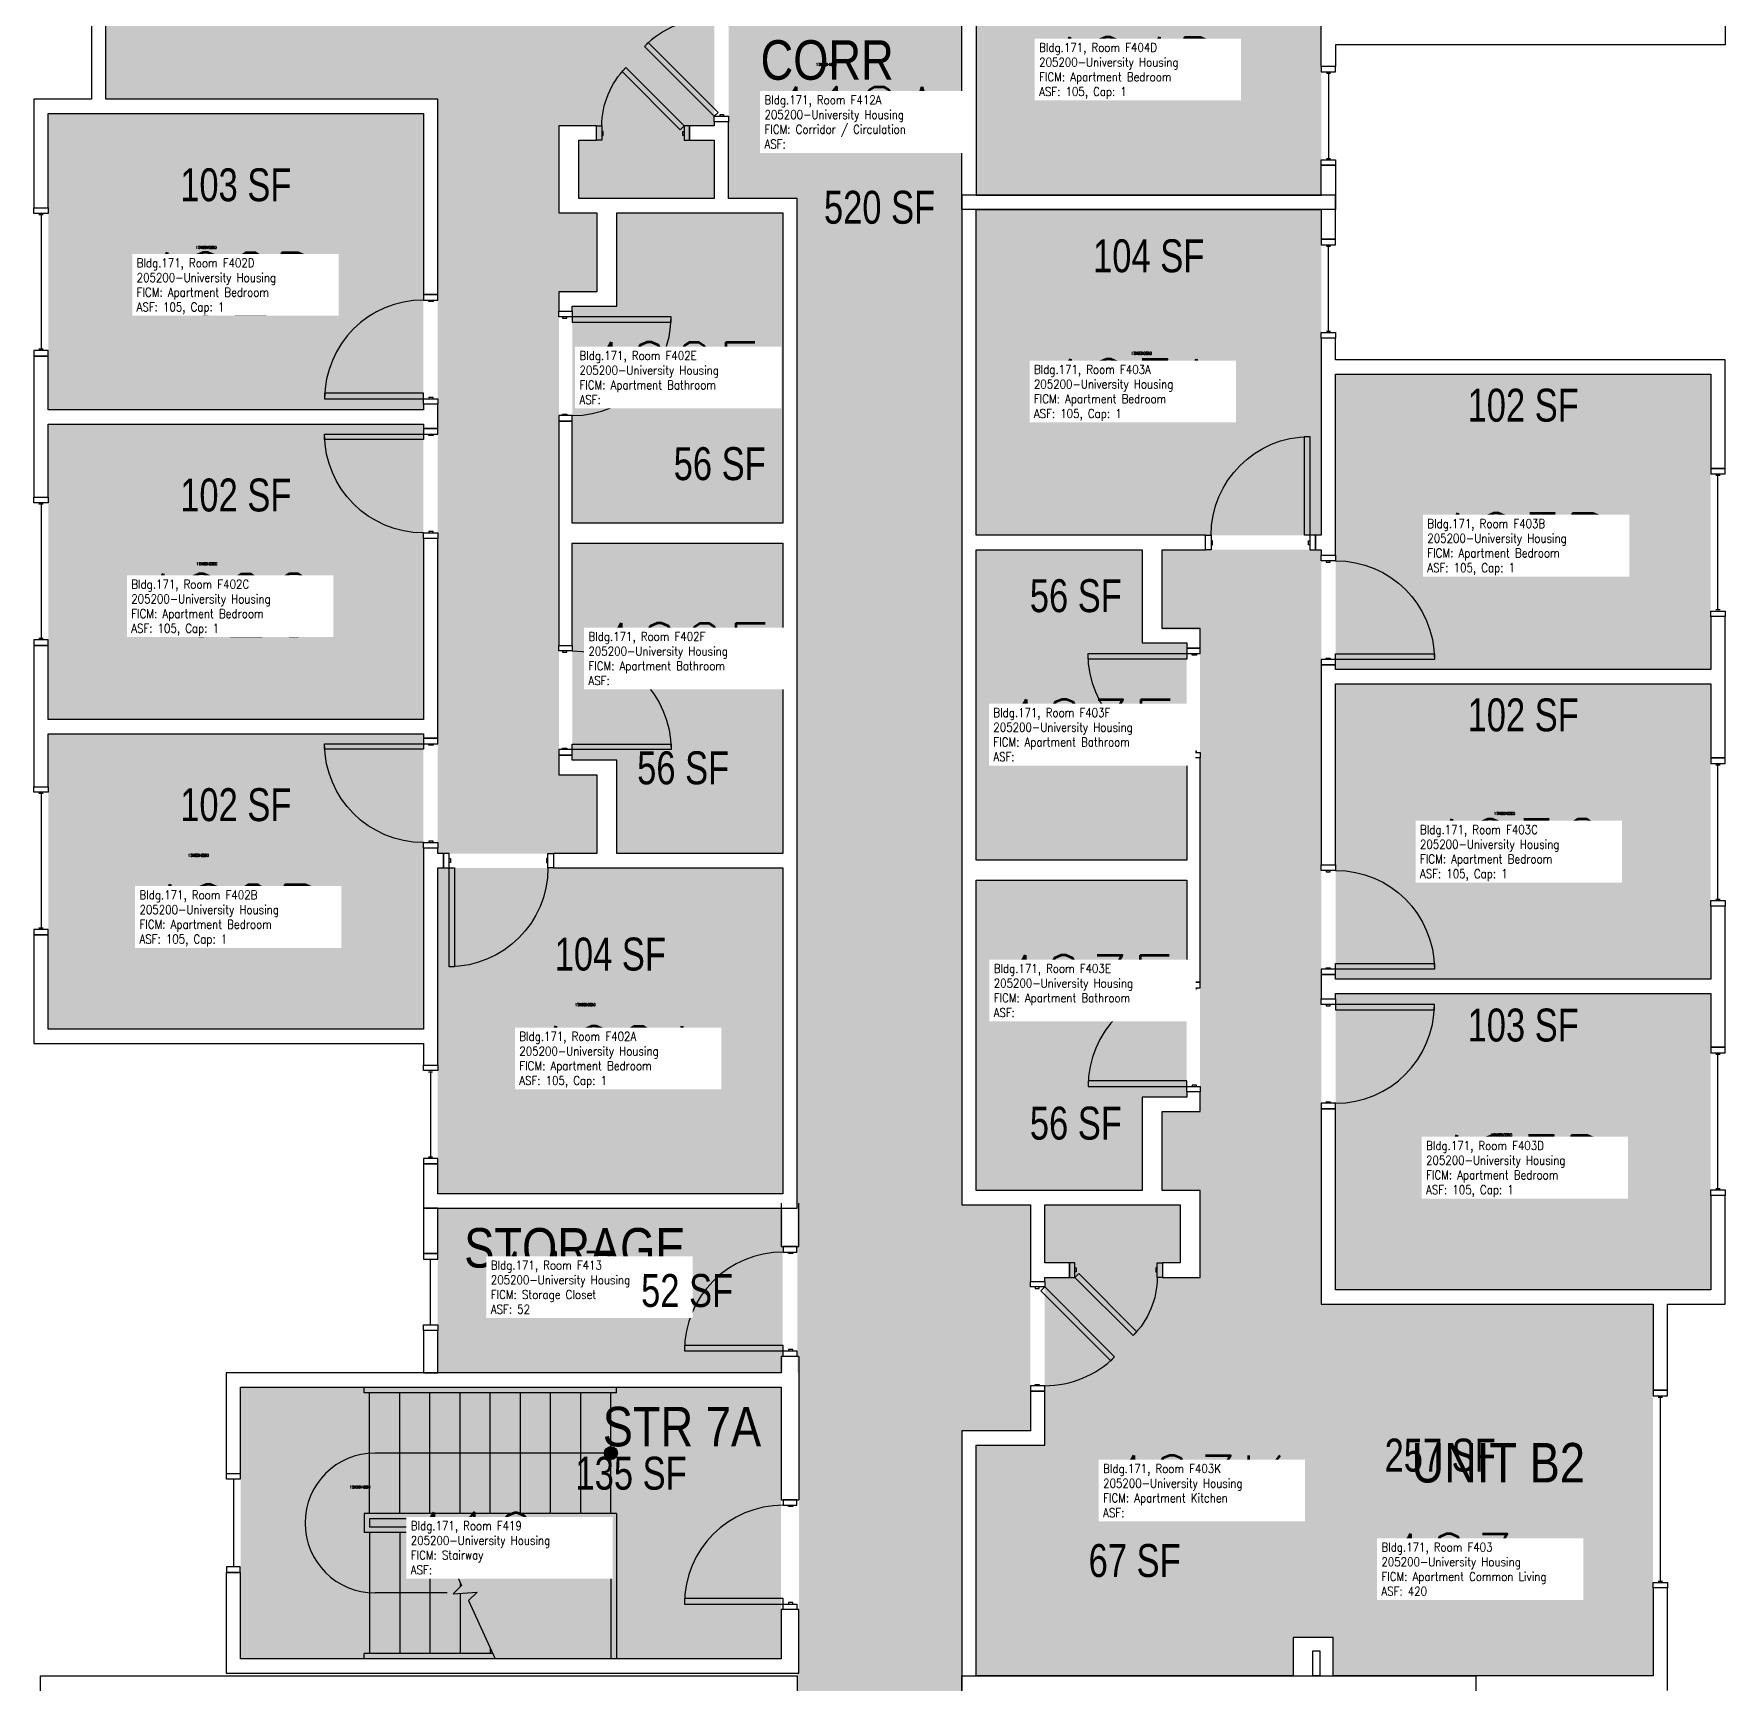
# Model space of a CAD drawing. Header units: inches. Extents: x -93 to 1643, y -75 to 1661.
# Drawn here: x -93 to 523, y 240 to 842 of the extents above; entities that cross this region are included whole.
import ezdxf
from ezdxf.enums import TextEntityAlignment as Align

# ---------------------------------------------------------------- set-up
doc = ezdxf.new("R2010")
doc.units = ezdxf.units.IN
doc.header["$LTSCALE"] = 96
doc.header["$MEASUREMENT"] = 0
for name, color, linetype in [('A-AREA-IDEN', 1, 'Continuous'), ('A-DOOR', 2, 'Continuous'), ('A-FLOR', 3, 'Continuous'), ('A-GLAZ', 1, 'Continuous'), ('A-IDEN-RNUM', 7, 'Continuous'), ('A-IDEN-SNUM', 4, 'Continuous'), ('A-IDEN-VNUM', 4, 'Continuous'), ('A-WALL', 5, 'Continuous'), ('AREA-TEXT', 3, 'Continuous'), ('Rooms-Category-Color', 7, 'Continuous'), ('Rooms-College-Color', 7, 'Continuous'), ('Rooms-Department-Color', 7, 'Continuous'), ('Rooms-Division-Color', 7, 'Continuous'), ('Rooms-Information', 7, 'Continuous')]:
    doc.layers.add(name, color=color, linetype=linetype)
doc.styles.add('AREA', font='arial.ttf', dxfattribs={"width": 0.75, "height": 12})
doc.styles.add('DIMS', font='ARIALN.TTF')
doc.styles.add('ROOMSNUMBER', font='txt.shx', dxfattribs={"height": 0.03})
doc.styles.add('ROOMVNUMBER', font='simplex.shx', dxfattribs={"width": 0.85})
doc.styles.get("Standard").update_dxf_attribs({"font": 'ARIALN.TTF'})
doc.dimstyles.new('NBA 2004', dxfattribs={"dimscale": 128, "dimtxt": 0.125, "dimasz": 0.09375, "dimexe": 0.125, "dimexo": 0.125, "dimgap": 0.0625, "dimtad": 1, "dimdec": 3, "dimzin": 3, "dimdsep": 46, "dimlunit": 4, "dimtxsty": 'DIMS', "dimblk": 'ARCHTICK', "dimcen": 0.09375, "dimdle": 0.125, "dimclrd": 256, "dimclre": 256, "dimclrt": 2, "dimadec": 0, "dimazin": 0, "dimtfac": 0.75, "dimtdec": 3, "dimtmove": 2, "dimatfit": 2, "dimfxl": 0.125, "dimfrac": 2, "dimtolj": 1, "dimtzin": 0, "dimlwd": -1, "dimlwe": -1, "dimarcsym": 0})

# ---------------------------------------------------------------- blocks, each defined once
blk = doc.blocks.new('_ArchTick')
at = {"color": 0, "linetype": 'ByBlock', "const_width": 0.15}
blk.add_lwpolyline([(-0.5, -0.5), (0.5, 0.5)], dxfattribs=at)

msp = doc.modelspace()

# ---------------------------------------------------------------- hatches: boundary and pattern name
h = msp.add_hatch()
h.set_pattern_fill('ANSI31', color=256, angle=90, style=0)
h.set_pattern_definition([(135, (-465.96835, 354.26704), (-0.088388348, -0.088388348), [])])
h.paths.add_polyline_path([(117.98, 685.74), (117.98, 744.47), (127.19, 744.47), (127.19, 685.74)], flags=9)
h = msp.add_hatch()
h.set_pattern_fill('ANSI31', color=256, angle=-90, style=0)
h.set_pattern_definition([(315, (896.21835, 841.98048), (0.088388348, 0.088388348), [])])
h.paths.add_polyline_path([(312.27, 510.51), (312.27, 451.78), (303.06, 451.78), (303.06, 510.51)], flags=9)
at = {"layer": 'A-FLOR'}
h = msp.add_hatch(color=256, dxfattribs=at)
h.paths.add_polyline_path([(119.25, 322.96), (119.25, 325.54, 0.25479), (117.25, 326.63), (117.25, 321.87, 0.25479)])
h.paths.add_polyline_path([(119.25, 325.54), (119.25, 322.96, 0.294533)])
h.paths.add_polyline_path([(117.25, 324.25), (117.25, 326.63, 0.414214), (114.87, 324.25)])
h.paths.add_polyline_path([(117.25, 321.87), (117.25, 324.25), (114.87, 324.25, 0.414214)])
at = {"layer": 'Rooms-Category-Color', "true_color": 0xadadad}
for points in [[(185.12, 211), (245.12, 211), (245.12, 332.39), (270.13, 332.39), (270.13, 414.72), (245.12, 414.72), (245.12, 1145.53), (270.13, 1145.53), (270.13, 1227.86), (245.12, 1227.86), (245.12, 1322.5), (185.12, 1322.5), (185.12, 1130.22), (160.13, 1130.22), (160.13, 1047.89), (185.12, 1047.89), (185.12, 863.86), (160.13, 863.86), (160.13, 781.53), (185.12, 781.53), (185.12, 353.5), (185.75, 353.5), (185.75, 244), (185.13, 244), (185.12, 243)], [(-17.75, 348.25), (179.25, 348.25), (179.25, 249.25), (-17.75, 249.25)]]:
    msp.add_hatch(color=253, dxfattribs=at).paths.add_polyline_path(points)
at = {"layer": 'Rooms-Category-Color', "true_color": 0x728ef3}
for points in [[(-66.87, 953.25), (-66.87, 817.75), (54.13, 817.75), (54.13, 542.75), (112.13, 542.75), (112.13, 571.5), (98.25, 571.5), (98.25, 747.16), (112.13, 747.16), (112.13, 776.28), (98.25, 776.28), (98.25, 807.98), (111.88, 807.98), (111.88, 802.73), (105.5, 802.73), (105.5, 781.53), (154.88, 781.53), (154.88, 802.73), (145.88, 802.73), (145.88, 807.98), (154.88, 807.98), (154.88, 869.11), (64.38, 869.11), (64.38, 939.25), (49.75, 939.25), (49.75, 953.25)], [(250.37, 782.76), (376.12, 782.75), (376.12, 901.5), (250.37, 901.5)], [(-87.87, 704.5), (-87.87, 812.5), (48.88, 812.5), (48.88, 704.5), (-87.43, 704.51)], [(250.37, 777.49), (376.12, 777.5), (376.12, 658.75), (250.37, 658.75)], [(179.88, 663.15), (179.88, 776.28), (119.38, 776.28), (119.38, 742.28), (103.13, 742.28), (103.13, 663.14)], [(518.13, 609.87), (518.13, 717.5), (381.38, 717.5), (381.39, 609.86), (517.68, 609.86)], [(-87.87, 591.62), (-87.87, 699.25), (48.86, 699.26), (48.88, 591.62), (-87.43, 591.64)], [(103.13, 576.76), (103.13, 655.89), (179.88, 655.89), (179.88, 542.76), (119.38, 542.75), (119.38, 576.75)], [(327.13, 619.49), (327.13, 540.36), (250.37, 540.36), (250.37, 653.49), (310.88, 653.5), (310.88, 619.5)], [(497.12, 243), (497.12, 378.5), (376.12, 378.5), (376.12, 653.5), (318.12, 653.5), (318.12, 624.37), (332, 624.37), (332, 448.72), (318.12, 448.72), (318.12, 419.97), (332, 419.97), (332, 388.27), (318.37, 388.27), (318.37, 393.52), (324.75, 393.52), (324.75, 414.72), (275.37, 414.72), (275.37, 393.52), (284.37, 393.52), (284.37, 388.27), (275.37, 388.27), (275.37, 327.14), (365.87, 327.14), (365.87, 257), (380.5, 257), (380.5, 243)], [(518.13, 604.62), (518.13, 497), (381.39, 496.99), (381.38, 604.62), (517.68, 604.61)], [(-87.87, 586.37), (-87.87, 478.75), (48.88, 478.75), (48.86, 586.39), (-87.43, 586.39)], [(179.88, 418.76), (54.13, 418.75), (54.13, 537.5), (179.88, 537.5)], [(250.37, 533.09), (250.37, 419.97), (310.88, 419.97), (310.88, 453.97), (327.13, 453.97), (327.13, 533.11)], [(518.13, 491.75), (518.13, 383.75), (381.38, 383.75), (381.38, 491.75), (517.68, 491.74)], [(54.13, 413.5), (179.88, 413.5), (179.88, 353.5), (54.13, 353.5)], [(365.87, 243), (250.37, 243), (250.37, 327.14), (365.87, 327.14)]]:
    msp.add_hatch(color=171, dxfattribs=at).paths.add_polyline_path(points)
at = {"layer": 'Rooms-College-Color', "true_color": 0xadadad}
for points in [[(185.12, 211), (245.12, 211), (245.12, 332.39), (270.13, 332.39), (270.13, 414.72), (245.12, 414.72), (245.12, 1145.53), (270.13, 1145.53), (270.13, 1227.86), (245.12, 1227.86), (245.12, 1322.5), (185.12, 1322.5), (185.12, 1130.22), (160.13, 1130.22), (160.13, 1047.89), (185.12, 1047.89), (185.12, 863.86), (160.13, 863.86), (160.13, 781.53), (185.12, 781.53), (185.12, 353.5), (185.75, 353.5), (185.75, 244), (185.13, 244), (185.12, 243)], [(-66.87, 953.25), (-66.87, 817.75), (54.13, 817.75), (54.13, 542.75), (112.13, 542.75), (112.13, 571.5), (98.25, 571.5), (98.25, 747.16), (112.13, 747.16), (112.13, 776.28), (98.25, 776.28), (98.25, 807.98), (111.88, 807.98), (111.88, 802.73), (105.5, 802.73), (105.5, 781.53), (154.88, 781.53), (154.88, 802.73), (145.88, 802.73), (145.88, 807.98), (154.88, 807.98), (154.88, 869.11), (64.38, 869.11), (64.38, 939.25), (49.75, 939.25), (49.75, 953.25)], [(250.37, 782.76), (376.12, 782.75), (376.12, 901.5), (250.37, 901.5)], [(-87.87, 704.5), (-87.87, 812.5), (48.88, 812.5), (48.88, 704.5), (-87.43, 704.51)], [(250.37, 777.49), (376.12, 777.5), (376.12, 658.75), (250.37, 658.75)], [(179.88, 663.15), (179.88, 776.28), (119.38, 776.28), (119.38, 742.28), (103.13, 742.28), (103.13, 663.14)], [(518.13, 609.87), (518.13, 717.5), (381.38, 717.5), (381.39, 609.86), (517.68, 609.86)], [(-87.87, 591.62), (-87.87, 699.25), (48.86, 699.26), (48.88, 591.62), (-87.43, 591.64)], [(103.13, 576.76), (103.13, 655.89), (179.88, 655.89), (179.88, 542.76), (119.38, 542.75), (119.38, 576.75)], [(327.13, 619.49), (327.13, 540.36), (250.37, 540.36), (250.37, 653.49), (310.88, 653.5), (310.88, 619.5)], [(497.12, 243), (497.12, 378.5), (376.12, 378.5), (376.12, 653.5), (318.12, 653.5), (318.12, 624.37), (332, 624.37), (332, 448.72), (318.12, 448.72), (318.12, 419.97), (332, 419.97), (332, 388.27), (318.37, 388.27), (318.37, 393.52), (324.75, 393.52), (324.75, 414.72), (275.37, 414.72), (275.37, 393.52), (284.37, 393.52), (284.37, 388.27), (275.37, 388.27), (275.37, 327.14), (365.87, 327.14), (365.87, 257), (380.5, 257), (380.5, 243)], [(518.13, 604.62), (518.13, 497), (381.39, 496.99), (381.38, 604.62), (517.68, 604.61)], [(-87.87, 586.37), (-87.87, 478.75), (48.88, 478.75), (48.86, 586.39), (-87.43, 586.39)], [(179.88, 418.76), (54.13, 418.75), (54.13, 537.5), (179.88, 537.5)], [(250.37, 533.09), (250.37, 419.97), (310.88, 419.97), (310.88, 453.97), (327.13, 453.97), (327.13, 533.11)], [(518.13, 491.75), (518.13, 383.75), (381.38, 383.75), (381.38, 491.75), (517.68, 491.74)], [(54.13, 413.5), (179.88, 413.5), (179.88, 353.5), (54.13, 353.5)], [(-17.75, 348.25), (179.25, 348.25), (179.25, 249.25), (-17.75, 249.25)], [(365.87, 243), (250.37, 243), (250.37, 327.14), (365.87, 327.14)]]:
    msp.add_hatch(color=253, dxfattribs=at).paths.add_polyline_path(points)
at = {"layer": 'Rooms-Department-Color', "true_color": 0xacacac}
for points in [[(185.12, 211), (245.12, 211), (245.12, 332.39), (270.13, 332.39), (270.13, 414.72), (245.12, 414.72), (245.12, 1145.53), (270.13, 1145.53), (270.13, 1227.86), (245.12, 1227.86), (245.12, 1322.5), (185.12, 1322.5), (185.12, 1130.22), (160.13, 1130.22), (160.13, 1047.89), (185.12, 1047.89), (185.12, 863.86), (160.13, 863.86), (160.13, 781.53), (185.12, 781.53), (185.12, 353.5), (185.75, 353.5), (185.75, 244), (185.13, 244), (185.12, 243)], [(-17.75, 348.25), (179.25, 348.25), (179.25, 249.25), (-17.75, 249.25)]]:
    msp.add_hatch(color=253, dxfattribs=at).paths.add_polyline_path(points)
at = {"layer": 'Rooms-Department-Color', "true_color": 0x604aed}
for points in [[(-66.87, 953.25), (-66.87, 817.75), (54.13, 817.75), (54.13, 542.75), (112.13, 542.75), (112.13, 571.5), (98.25, 571.5), (98.25, 747.16), (112.13, 747.16), (112.13, 776.28), (98.25, 776.28), (98.25, 807.98), (111.88, 807.98), (111.88, 802.73), (105.5, 802.73), (105.5, 781.53), (154.88, 781.53), (154.88, 802.73), (145.88, 802.73), (145.88, 807.98), (154.88, 807.98), (154.88, 869.11), (64.38, 869.11), (64.38, 939.25), (49.75, 939.25), (49.75, 953.25)], [(250.37, 782.76), (376.12, 782.75), (376.12, 901.5), (250.37, 901.5)], [(-87.87, 704.5), (-87.87, 812.5), (48.88, 812.5), (48.88, 704.5), (-87.43, 704.51)], [(250.37, 777.49), (376.12, 777.5), (376.12, 658.75), (250.37, 658.75)], [(179.88, 663.15), (179.88, 776.28), (119.38, 776.28), (119.38, 742.28), (103.13, 742.28), (103.13, 663.14)], [(518.13, 609.87), (518.13, 717.5), (381.38, 717.5), (381.39, 609.86), (517.68, 609.86)], [(-87.87, 591.62), (-87.87, 699.25), (48.86, 699.26), (48.88, 591.62), (-87.43, 591.64)], [(103.13, 576.76), (103.13, 655.89), (179.88, 655.89), (179.88, 542.76), (119.38, 542.75), (119.38, 576.75)], [(327.13, 619.49), (327.13, 540.36), (250.37, 540.36), (250.37, 653.49), (310.88, 653.5), (310.88, 619.5)], [(497.12, 243), (497.12, 378.5), (376.12, 378.5), (376.12, 653.5), (318.12, 653.5), (318.12, 624.37), (332, 624.37), (332, 448.72), (318.12, 448.72), (318.12, 419.97), (332, 419.97), (332, 388.27), (318.37, 388.27), (318.37, 393.52), (324.75, 393.52), (324.75, 414.72), (275.37, 414.72), (275.37, 393.52), (284.37, 393.52), (284.37, 388.27), (275.37, 388.27), (275.37, 327.14), (365.87, 327.14), (365.87, 257), (380.5, 257), (380.5, 243)], [(518.13, 604.62), (518.13, 497), (381.39, 496.99), (381.38, 604.62), (517.68, 604.61)], [(-87.87, 586.37), (-87.87, 478.75), (48.88, 478.75), (48.86, 586.39), (-87.43, 586.39)], [(179.88, 418.76), (54.13, 418.75), (54.13, 537.5), (179.88, 537.5)], [(250.37, 533.09), (250.37, 419.97), (310.88, 419.97), (310.88, 453.97), (327.13, 453.97), (327.13, 533.11)], [(518.13, 491.75), (518.13, 383.75), (381.38, 383.75), (381.38, 491.75), (517.68, 491.74)], [(54.13, 413.5), (179.88, 413.5), (179.88, 353.5), (54.13, 353.5)], [(365.87, 243), (250.37, 243), (250.37, 327.14), (365.87, 327.14)]]:
    msp.add_hatch(color=173, dxfattribs=at).paths.add_polyline_path(points)
at = {"layer": 'Rooms-Division-Color', "true_color": 0xadadad}
for points in [[(185.12, 211), (245.12, 211), (245.12, 332.39), (270.13, 332.39), (270.13, 414.72), (245.12, 414.72), (245.12, 1145.53), (270.13, 1145.53), (270.13, 1227.86), (245.12, 1227.86), (245.12, 1322.5), (185.12, 1322.5), (185.12, 1130.22), (160.13, 1130.22), (160.13, 1047.89), (185.12, 1047.89), (185.12, 863.86), (160.13, 863.86), (160.13, 781.53), (185.12, 781.53), (185.12, 353.5), (185.75, 353.5), (185.75, 244), (185.13, 244), (185.12, 243)], [(-17.75, 348.25), (179.25, 348.25), (179.25, 249.25), (-17.75, 249.25)]]:
    msp.add_hatch(color=253, dxfattribs=at).paths.add_polyline_path(points)
at = {"layer": 'Rooms-Division-Color', "true_color": 0x604aed}
for points in [[(-66.87, 953.25), (-66.87, 817.75), (54.13, 817.75), (54.13, 542.75), (112.13, 542.75), (112.13, 571.5), (98.25, 571.5), (98.25, 747.16), (112.13, 747.16), (112.13, 776.28), (98.25, 776.28), (98.25, 807.98), (111.88, 807.98), (111.88, 802.73), (105.5, 802.73), (105.5, 781.53), (154.88, 781.53), (154.88, 802.73), (145.88, 802.73), (145.88, 807.98), (154.88, 807.98), (154.88, 869.11), (64.38, 869.11), (64.38, 939.25), (49.75, 939.25), (49.75, 953.25)], [(250.37, 782.76), (376.12, 782.75), (376.12, 901.5), (250.37, 901.5)], [(-87.87, 704.5), (-87.87, 812.5), (48.88, 812.5), (48.88, 704.5), (-87.43, 704.51)], [(250.37, 777.49), (376.12, 777.5), (376.12, 658.75), (250.37, 658.75)], [(179.88, 663.15), (179.88, 776.28), (119.38, 776.28), (119.38, 742.28), (103.13, 742.28), (103.13, 663.14)], [(518.13, 609.87), (518.13, 717.5), (381.38, 717.5), (381.39, 609.86), (517.68, 609.86)], [(-87.87, 591.62), (-87.87, 699.25), (48.86, 699.26), (48.88, 591.62), (-87.43, 591.64)], [(103.13, 576.76), (103.13, 655.89), (179.88, 655.89), (179.88, 542.76), (119.38, 542.75), (119.38, 576.75)], [(327.13, 619.49), (327.13, 540.36), (250.37, 540.36), (250.37, 653.49), (310.88, 653.5), (310.88, 619.5)], [(497.12, 243), (497.12, 378.5), (376.12, 378.5), (376.12, 653.5), (318.12, 653.5), (318.12, 624.37), (332, 624.37), (332, 448.72), (318.12, 448.72), (318.12, 419.97), (332, 419.97), (332, 388.27), (318.37, 388.27), (318.37, 393.52), (324.75, 393.52), (324.75, 414.72), (275.37, 414.72), (275.37, 393.52), (284.37, 393.52), (284.37, 388.27), (275.37, 388.27), (275.37, 327.14), (365.87, 327.14), (365.87, 257), (380.5, 257), (380.5, 243)], [(518.13, 604.62), (518.13, 497), (381.39, 496.99), (381.38, 604.62), (517.68, 604.61)], [(-87.87, 586.37), (-87.87, 478.75), (48.88, 478.75), (48.86, 586.39), (-87.43, 586.39)], [(179.88, 418.76), (54.13, 418.75), (54.13, 537.5), (179.88, 537.5)], [(250.37, 533.09), (250.37, 419.97), (310.88, 419.97), (310.88, 453.97), (327.13, 453.97), (327.13, 533.11)], [(518.13, 491.75), (518.13, 383.75), (381.38, 383.75), (381.38, 491.75), (517.68, 491.74)], [(54.13, 413.5), (179.88, 413.5), (179.88, 353.5), (54.13, 353.5)], [(365.87, 243), (250.37, 243), (250.37, 327.14), (365.87, 327.14)]]:
    msp.add_hatch(color=173, dxfattribs=at).paths.add_polyline_path(points)

# ---------------------------------------------------------------- linework, layer by layer
at = {"layer": 'A-DOOR'}
for points in [[(154.88, 811.47), (156.29, 812.88), (130.83, 838.34), (129.42, 836.92)], [(143.92, 807.98), (142.51, 806.57), (121.3, 827.78), (122.71, 829.19)], [(113.92, 802.73), (111.92, 802.73), (111.92, 807.98), (113.92, 807.98)], [(143.92, 802.73), (145.92, 802.73), (145.92, 807.98), (143.92, 807.98)], [(160.13, 811.47), (160.13, 809.47), (154.88, 809.47), (154.88, 811.47)], [(158.38, 811.47), (158.38, 811.97), (156.88, 811.97), (156.88, 811.47)], [(113.92, 804.48), (114.42, 804.48), (114.42, 805.98), (113.92, 805.98)], [(143.92, 804.48), (143.42, 804.48), (143.42, 805.98), (143.92, 805.98)], [(54.13, 744.5), (54.13, 746.5), (48.88, 746.5), (48.88, 744.5)], [(52.38, 744.5), (52.38, 744), (50.88, 744), (50.88, 744.5)], [(98.25, 738.39), (98.25, 740.39), (103.13, 740.39), (103.13, 738.39)], [(99.63, 738.39), (99.63, 737.89), (101.13, 737.89), (101.13, 738.39)], [(103.13, 738.39), (103.13, 736.39), (139.13, 736.39), (139.13, 738.39)], [(48.88, 708.5), (48.88, 710.5), (12.88, 710.5), (12.88, 708.5)], [(52.38, 708.5), (52.38, 709), (50.88, 709), (50.88, 708.5)], [(54.13, 708.5), (54.13, 706.5), (48.88, 706.5), (48.88, 708.5)], [(99.63, 702.39), (99.63, 702.89), (101.13, 702.89), (101.13, 702.39)], [(54.13, 695.62), (54.13, 697.62), (48.88, 697.62), (48.88, 695.62)], [(98.25, 702.39), (98.25, 700.39), (103.13, 700.39), (103.13, 702.39)], [(48.88, 695.62), (48.88, 693.62), (12.88, 693.62), (12.88, 695.62)], [(52.38, 695.62), (52.38, 695.12), (50.88, 695.12), (50.88, 695.62)], [(372, 658.75), (370, 658.75), (370, 694.75), (372, 694.75)], [(52.38, 659.62), (52.38, 660.12), (50.88, 660.12), (50.88, 659.62)], [(54.13, 659.62), (54.13, 657.62), (48.88, 657.62), (48.88, 659.62)], [(336, 653.5), (334, 653.5), (334, 658.75), (336, 658.75)], [(336, 655.25), (336.5, 655.25), (336.5, 656.75), (336, 656.75)], [(372, 655.25), (371.5, 655.25), (371.5, 656.75), (372, 656.75)], [(372, 653.5), (374, 653.5), (374, 658.75), (372, 658.75)], [(376.12, 649.5), (376.12, 651.5), (381.38, 651.5), (381.38, 649.5)], [(377.88, 649.5), (377.88, 649), (379.38, 649), (379.38, 649.5)], [(98.25, 616.64), (98.25, 618.64), (103.13, 618.64), (103.13, 616.64)], [(99.63, 616.64), (99.63, 616.14), (101.13, 616.14), (101.13, 616.64)], [(332, 615.61), (332, 617.61), (327.13, 617.61), (327.13, 615.61)], [(327.13, 615.61), (327.13, 613.61), (291.13, 613.61), (291.13, 615.61)], [(330.63, 615.61), (330.63, 615.11), (329.13, 615.11), (329.13, 615.61)], [(376.12, 613.5), (376.12, 611.5), (381.38, 611.5), (381.38, 613.5)], [(377.88, 613.5), (377.88, 614), (379.38, 614), (379.38, 613.5)], [(381.38, 613.5), (381.38, 615.5), (417.38, 615.5), (417.38, 613.5)], [(48.88, 582.75), (48.88, 580.75), (12.88, 580.75), (12.88, 582.75)], [(54.13, 582.75), (54.13, 584.75), (48.88, 584.75), (48.88, 582.75)], [(52.38, 582.75), (52.38, 582.25), (50.88, 582.25), (50.88, 582.75)], [(98.25, 580.64), (98.25, 578.64), (103.13, 578.64), (103.13, 580.64)], [(99.63, 580.64), (99.63, 581.14), (101.13, 581.14), (101.13, 580.64)], [(103.13, 580.64), (103.13, 582.64), (139.13, 582.64), (139.13, 580.64)], [(332, 579.61), (332, 577.61), (327.13, 577.61), (327.13, 579.61)], [(330.63, 579.61), (330.63, 580.11), (329.13, 580.11), (329.13, 579.61)], [(54.13, 546.75), (54.13, 544.75), (48.88, 544.75), (48.88, 546.75)], [(52.38, 546.75), (52.38, 547.25), (50.88, 547.25), (50.88, 546.75)], [(58.25, 542.75), (56.25, 542.75), (56.25, 537.5), (58.25, 537.5)], [(94.25, 542.75), (96.25, 542.75), (96.25, 537.5), (94.25, 537.5)], [(58.25, 541), (58.75, 541), (58.75, 539.5), (58.25, 539.5)], [(58.25, 537.5), (60.25, 537.5), (60.25, 501.5), (58.25, 501.5)], [(94.25, 541), (93.75, 541), (93.75, 539.5), (94.25, 539.5)], [(376.12, 536.62), (376.12, 538.62), (381.38, 538.62), (381.38, 536.62)], [(377.88, 536.62), (377.88, 536.12), (379.38, 536.12), (379.38, 536.62)], [(376.12, 500.62), (376.12, 498.62), (381.38, 498.62), (381.38, 500.62)], [(377.88, 500.62), (377.88, 501.12), (379.38, 501.12), (379.38, 500.62)], [(381.38, 500.62), (381.38, 502.62), (417.38, 502.62), (417.38, 500.62)], [(332, 493.86), (332, 495.86), (327.13, 495.86), (327.13, 493.86)], [(330.63, 493.86), (330.63, 493.36), (329.13, 493.36), (329.13, 493.86)], [(376.12, 487.75), (376.12, 489.75), (381.38, 489.75), (381.38, 487.75)], [(377.88, 487.75), (377.88, 487.25), (379.38, 487.25), (379.38, 487.75)], [(381.38, 487.75), (381.38, 485.75), (417.38, 485.75), (417.38, 487.75)], [(327.13, 457.86), (327.13, 459.86), (291.13, 459.86), (291.13, 457.86)], [(332, 457.86), (332, 455.86), (327.13, 455.86), (327.13, 457.86)], [(330.63, 457.86), (330.63, 458.36), (329.13, 458.36), (329.13, 457.86)], [(376.12, 451.75), (376.12, 449.75), (381.38, 449.75), (381.38, 451.75)], [(377.88, 451.75), (377.88, 452.25), (379.38, 452.25), (379.38, 451.75)], [(185, 397.5), (185, 399.5), (180, 399.5), (180, 397.5)], [(183.5, 397.5), (183.5, 397), (182, 397), (182, 397.5)], [(286.33, 393.52), (284.33, 393.52), (284.33, 388.27), (286.33, 388.27)], [(286.33, 391.77), (286.83, 391.77), (286.83, 390.27), (286.33, 390.27)], [(286.33, 388.27), (287.74, 389.68), (308.95, 368.47), (307.54, 367.05)], [(316.33, 391.77), (315.83, 391.77), (315.83, 390.27), (316.33, 390.27)], [(316.33, 393.52), (318.33, 393.52), (318.33, 388.27), (316.33, 388.27)], [(270.13, 384.78), (270.13, 386.78), (275.37, 386.78), (275.37, 384.78)], [(271.88, 384.78), (271.88, 384.28), (273.38, 384.28), (273.38, 384.78)], [(275.37, 384.78), (273.96, 383.37), (299.42, 357.91), (300.83, 359.32)], [(180, 361.5), (180, 363.5), (144, 363.5), (144, 361.5)], [(185, 361.5), (185, 359.5), (180, 359.5), (180, 361.5)], [(183.5, 361.5), (183.5, 362), (182, 362), (182, 361.5)], [(270.13, 348.78), (270.13, 346.78), (275.37, 346.78), (275.37, 348.78)], [(271.88, 348.78), (271.88, 349.28), (273.38, 349.28), (273.38, 348.78)], [(185, 305.23), (185, 307.23), (180, 307.23), (180, 305.23)], [(183.5, 305.23), (183.5, 304.73), (182, 304.73), (182, 305.23)], [(180, 269.23), (180, 271.23), (144, 271.23), (144, 269.23)], [(185, 269.23), (185, 267.23), (180, 267.23), (180, 269.23)], [(183.5, 269.23), (183.5, 269.73), (182, 269.73), (182, 269.23)]]:
    msp.add_lwpolyline(points, close=True, dxfattribs=at)
for centre, start, end in [((154.88, 811.47), 90, 135), ((48.88, 708.5), 90, 180), ((103.13, 738.39), 270, 0), ((327.13, 457.86), 90, 180), ((381.38, 487.75), 270, 0), ((180, 361.5), 90, 180), ((275.37, 384.78), 270, 315), ((180, 269.23), 90, 180)]:
    msp.add_arc(centre, 36, start, end, dxfattribs=at)
at = {"layer": 'A-DOOR', "extrusion": (0, 0, -1)}
for centre, radius, start, end in [((-143.92, 807.98), 30, 0, 45), ((-48.88, 695.62), 36, 270, 0), ((-372, 658.75), 36, 0, 90), ((-381.38, 613.5), 36, 90, 180), ((-103.13, 580.64), 36, 90, 180), ((-327.13, 615.61), 36, 270, 0), ((-48.88, 582.75), 36, 270, 0), ((-58.25, 537.5), 36, 180, 270), ((-381.38, 500.62), 36, 90, 180), ((-286.33, 388.27), 30, 180, 225)]:
    msp.add_arc(centre, radius, start, end, dxfattribs=at)
at = {"layer": 'A-FLOR'}
for p, q in [((27.25, 346.25), (27.25, 348.25)), ((119.25, 346.25), (27.25, 346.25)), ((29.25, 302.25), (29.25, 346.25)), ((40.25, 302.25), (40.25, 346.25)), ((51.25, 302.25), (51.25, 346.25)), ((62.25, 302.25), (62.25, 346.25)), ((73.25, 302.25), (73.25, 346.25)), ((84.25, 302.25), (84.25, 346.25)), ((95.25, 302.25), (95.25, 346.25)), ((106.25, 302.25), (106.25, 346.25)), ((117.25, 302.25), (117.25, 346.25)), ((119.25, 346.25), (119.25, 348.25)), ((117.25, 324.25), (31.25, 324.25)), ((119.25, 302.25), (27.25, 302.25)), ((27.25, 302.25), (27.25, 295.25)), ((119.25, 302.25), (119.25, 249.25)), ((117.25, 300.25), (29.25, 300.25)), ((29.25, 300.25), (29.25, 297.25)), ((53.12, 297.25), (29.25, 297.25)), ((117.25, 300.25), (117.25, 249.25)), ((54.03, 295.25), (27.25, 295.25)), ((29.25, 295.25), (29.25, 251.25)), ((40.25, 295.25), (40.25, 251.25)), ((51.25, 295.25), (51.25, 251.25)), ((62.25, 277.2), (62.25, 275.43)), ((62.25, 273.12), (62.25, 251.25)), ((73.25, 253.06), (73.25, 251.25)), ((74.07, 251.25), (27.25, 251.25)), ((27.25, 249.25), (27.25, 251.25))]:
    msp.add_line(p, q, dxfattribs=at)
msp.add_lwpolyline([(53.12, 297.25), (62.82, 275.99), (59.68, 272.92), (68.43, 273.59), (65.29, 270.52), (74.98, 249.25)], dxfattribs=at)
msp.add_circle((117.25, 324.25), 2.38, dxfattribs=at)
msp.add_arc((31.25, 298.75), 25.5, 90, 270, dxfattribs=at)
at = {"layer": 'A-GLAZ'}
for p, q in [((378, 827.13), (379.5, 827.13)), ((378.75, 827.13), (378.75, 796.13)), ((378, 796.13), (379.5, 796.13)), ((-89.75, 775.59), (-91.25, 775.59)), ((-90.5, 775.59), (-90.5, 726.59)), ((378, 764.12), (379.5, 764.12)), ((378.75, 733.12), (378.75, 764.12)), ((378, 733.12), (379.5, 733.12)), ((-89.75, 726.59), (-91.25, 726.59)), ((520, 680.65), (521.5, 680.65)), ((520.75, 631.65), (520.75, 680.65)), ((-89.75, 670.12), (-91.25, 670.12)), ((-90.5, 670.12), (-90.5, 621.12)), ((520, 631.65), (521.5, 631.65)), ((-89.75, 621.12), (-91.25, 621.12)), ((520, 575.12), (521.5, 575.12)), ((520.75, 526.12), (520.75, 575.12)), ((-89.75, 564.6), (-91.25, 564.6)), ((-90.5, 564.6), (-90.5, 515.6)), ((520, 526.12), (521.5, 526.12)), ((-89.75, 515.6), (-91.25, 515.6)), ((520, 469.65), (521.5, 469.65)), ((520.75, 420.65), (520.75, 469.65)), ((52.25, 463.13), (50.75, 463.13)), ((51.5, 463.13), (51.5, 432.13)), ((52.25, 432.13), (50.75, 432.13)), ((520, 420.65), (521.5, 420.65)), ((54.13, 396.94), (48.88, 396.94)), ((48.88, 396.94), (48.88, 394.94)), ((48.88, 394.94), (54.13, 394.94)), ((51.31, 394.94), (51.31, 370.94)), ((54.13, 394.94), (54.13, 396.94)), ((48.88, 368.94), (48.88, 370.94)), ((48.88, 370.94), (54.13, 370.94)), ((54.13, 370.94), (54.13, 368.94)), ((54.13, 368.94), (48.88, 368.94)), ((499, 344.61), (500.5, 344.61)), ((499.75, 277.61), (499.75, 344.61)), ((-20.38, 314.75), (-20.38, 282.75)), ((499, 277.61), (500.5, 277.61))]:
    msp.add_line(p, q, dxfattribs=at)
for points in [[(381.38, 827.63), (381.38, 829.63), (376.12, 829.63), (376.12, 827.63)], [(381.38, 795.63), (381.38, 793.63), (376.12, 793.63), (376.12, 795.63)], [(-93.12, 776.09), (-93.12, 778.09), (-87.87, 778.09), (-87.87, 776.09)], [(381.38, 764.62), (381.38, 766.62), (376.12, 766.62), (376.12, 764.62)], [(381.38, 732.62), (381.38, 730.62), (376.12, 730.62), (376.12, 732.62)], [(-93.12, 726.09), (-93.12, 724.09), (-87.87, 724.09), (-87.87, 726.09)], [(523.38, 681.15), (523.38, 683.15), (518.13, 683.15), (518.13, 681.15)], [(-93.12, 670.62), (-93.12, 672.62), (-87.87, 672.62), (-87.87, 670.62)], [(523.38, 631.15), (523.38, 629.15), (518.13, 629.15), (518.13, 631.15)], [(-93.12, 620.62), (-93.12, 618.62), (-87.87, 618.62), (-87.87, 620.62)], [(523.38, 575.62), (523.38, 577.62), (518.13, 577.62), (518.13, 575.62)], [(-93.12, 565.1), (-93.12, 567.1), (-87.87, 567.1), (-87.87, 565.1)], [(523.38, 525.62), (523.38, 523.62), (518.13, 523.62), (518.13, 525.62)], [(-93.12, 515.1), (-93.12, 513.1), (-87.87, 513.1), (-87.87, 515.1)], [(523.38, 470.15), (523.38, 472.15), (518.13, 472.15), (518.13, 470.15)], [(48.88, 463.63), (48.88, 465.63), (54.13, 465.63), (54.13, 463.63)], [(48.88, 431.63), (48.88, 429.63), (54.13, 429.63), (54.13, 431.63)], [(523.38, 420.15), (523.38, 418.15), (518.13, 418.15), (518.13, 420.15)], [(502.38, 345.11), (502.38, 347.11), (497.12, 347.11), (497.12, 345.11)], [(-22.88, 314.75), (-22.88, 316.75), (-17.88, 316.75), (-17.88, 314.75)], [(-22.88, 282.75), (-22.88, 280.75), (-17.88, 280.75), (-17.88, 282.75)], [(502.38, 277.11), (502.38, 275.11), (497.12, 275.11), (497.12, 277.11)]]:
    msp.add_lwpolyline(points, close=True, dxfattribs=at)
at = {"layer": 'A-WALL'}
for p, q in [((245.12, 777.5), (245.12, 906.12)), ((250.37, 901.5), (250.37, 782.75)), ((376.12, 838.12), (376.12, 901.5)), ((523.38, 877.1), (523.38, 837.5)), ((-72.12, 849.13), (-72.12, 817.75)), ((-66.87, 817.75), (-66.87, 849.13)), ((376.12, 829.63), (376.12, 838.12)), ((523.38, 837.5), (381.38, 837.5)), ((381.38, 837.5), (381.38, 829.63)), ((381.38, 829.63), (376.12, 829.63)), ((-93.12, 817.75), (-93.12, 778.09)), ((-72.12, 817.75), (-93.12, 817.75)), ((54.13, 817.75), (-66.87, 817.75)), ((54.13, 746.5), (54.13, 817.75)), ((-87.87, 778.09), (-87.87, 812.5)), ((-87.87, 812.5), (48.88, 812.5)), ((48.88, 812.5), (48.88, 746.5)), ((98.25, 807.98), (98.25, 776.28)), ((111.92, 807.98), (98.25, 807.98)), ((111.92, 802.73), (111.92, 807.98)), ((154.88, 807.98), (145.92, 807.98)), ((145.92, 807.98), (145.92, 802.73)), ((154.88, 809.47), (154.88, 807.98)), ((160.13, 809.47), (154.88, 809.47)), ((160.13, 781.53), (160.13, 809.47)), ((105.5, 781.53), (105.5, 802.73)), ((105.5, 802.73), (111.92, 802.73)), ((145.92, 802.73), (154.88, 802.73)), ((154.88, 802.73), (154.88, 781.53)), ((376.12, 782.75), (376.12, 793.63)), ((376.12, 793.63), (381.38, 793.63)), ((381.38, 793.63), (381.38, 777.5)), ((-93.12, 778.09), (-87.87, 778.09)), ((154.88, 781.53), (105.5, 781.53)), ((185.12, 781.53), (160.13, 781.53)), ((185.12, 542.12), (185.12, 781.53)), ((381.38, 782.75), (245.12, 782.75)), ((245.12, 782.75), (245.12, 654.12)), ((381.38, 777.5), (245.12, 777.5)), ((250.37, 782.75), (376.12, 782.75)), ((250.37, 777.5), (376.12, 777.5)), ((250.37, 658.75), (250.37, 777.5)), ((376.12, 777.5), (376.12, 766.62)), ((381.38, 766.62), (381.38, 782.75)), ((98.25, 776.28), (112.13, 776.28)), ((112.13, 776.28), (112.13, 747.53)), ((119.38, 742.28), (119.38, 776.28)), ((119.38, 776.28), (179.88, 776.28)), ((179.88, 776.28), (179.88, 663.14)), ((376.12, 766.62), (381.38, 766.62)), ((48.88, 746.5), (54.13, 746.5)), ((98.25, 747.53), (98.25, 740.39)), ((112.13, 747.53), (98.25, 747.53)), ((98.25, 740.39), (103.13, 740.39)), ((103.13, 740.39), (103.13, 742.28)), ((103.13, 742.28), (119.38, 742.28)), ((381.38, 730.62), (376.12, 730.62)), ((376.12, 730.62), (376.12, 722.12)), ((381.38, 722.75), (381.38, 730.62)), ((-93.12, 724.09), (-93.12, 672.62)), ((-87.87, 724.09), (-93.12, 724.09)), ((-87.87, 704.5), (-87.87, 724.09)), ((376.12, 722.12), (376.12, 658.75)), ((523.38, 722.75), (381.38, 722.75)), ((523.38, 683.15), (523.38, 722.75)), ((381.38, 717.5), (518.13, 717.5)), ((381.38, 651.5), (381.38, 717.5)), ((518.13, 717.5), (518.13, 683.15)), ((48.88, 704.5), (-87.87, 704.5)), ((48.88, 706.5), (48.88, 704.5)), ((54.13, 706.5), (48.88, 706.5)), ((54.13, 697.62), (54.13, 706.5)), ((-87.87, 672.62), (-87.87, 699.25)), ((-87.87, 699.25), (48.88, 699.25)), ((48.88, 699.25), (48.88, 697.62)), ((48.88, 697.62), (54.13, 697.62)), ((98.25, 700.39), (98.25, 618.64)), ((103.13, 700.39), (98.25, 700.39)), ((103.13, 663.14), (103.13, 700.39)), ((518.13, 683.15), (523.38, 683.15)), ((-93.12, 672.62), (-87.87, 672.62)), ((179.88, 663.14), (103.13, 663.14)), ((48.88, 657.62), (48.88, 591.62)), ((54.13, 657.62), (48.88, 657.62)), ((54.13, 584.75), (54.13, 657.62)), ((103.13, 618.64), (103.13, 655.89)), ((103.13, 655.89), (179.88, 655.89)), ((179.88, 655.89), (179.88, 542.75)), ((245.12, 654.12), (245.12, 414.72)), ((331.38, 658.75), (250.37, 658.75)), ((250.37, 653.5), (310.88, 653.5)), ((250.37, 540.36), (250.37, 653.5)), ((310.88, 653.5), (310.88, 619.5)), ((318.12, 653.5), (331.38, 653.5)), ((318.12, 624.75), (318.12, 653.5)), ((334, 658.75), (331.38, 658.75)), ((331.38, 653.5), (334, 653.5)), ((334, 653.5), (334, 658.75)), ((376.12, 658.75), (374, 658.75)), ((374, 658.75), (374, 653.5)), ((374, 653.5), (376.12, 653.5)), ((376.12, 653.5), (376.12, 651.5)), ((376.12, 651.5), (381.38, 651.5)), ((523.38, 629.15), (518.13, 629.15)), ((518.13, 629.15), (518.13, 609.87)), ((523.38, 577.62), (523.38, 629.15)), ((332, 624.75), (318.12, 624.75)), ((332, 617.61), (332, 624.75)), ((-87.87, 618.62), (-93.12, 618.62)), ((-93.12, 618.62), (-93.12, 567.1)), ((-87.87, 591.62), (-87.87, 618.62)), ((98.25, 618.64), (103.13, 618.64)), ((310.88, 619.5), (327.13, 619.5)), ((327.13, 619.5), (327.13, 617.61)), ((327.13, 617.61), (332, 617.61)), ((381.38, 611.5), (376.12, 611.5)), ((376.12, 611.5), (376.12, 538.62)), ((381.38, 609.87), (381.38, 611.5)), ((518.13, 609.87), (381.38, 609.87)), ((381.38, 604.62), (518.13, 604.62)), ((381.38, 538.62), (381.38, 604.62)), ((518.13, 604.62), (518.13, 577.62)), ((48.88, 591.62), (-87.87, 591.62)), ((-87.87, 586.37), (48.88, 586.37)), ((-87.87, 567.1), (-87.87, 586.37)), ((48.88, 586.37), (48.88, 584.75)), ((48.88, 584.75), (54.13, 584.75)), ((98.25, 578.64), (98.25, 571.5)), ((103.13, 578.64), (98.25, 578.64)), ((103.13, 576.75), (103.13, 578.64)), ((119.38, 576.75), (103.13, 576.75)), ((119.38, 542.75), (119.38, 576.75)), ((332, 577.61), (327.13, 577.61)), ((327.13, 577.61), (327.13, 540.36)), ((332, 495.86), (332, 577.61)), ((518.13, 577.62), (523.38, 577.62)), ((98.25, 571.5), (112.13, 571.5)), ((112.13, 571.5), (112.13, 542.75)), ((-93.12, 567.1), (-87.87, 567.1)), ((48.88, 544.75), (48.88, 478.75)), ((54.13, 544.75), (48.88, 544.75)), ((54.13, 542.75), (54.13, 544.75)), ((56.25, 542.75), (54.13, 542.75)), ((56.25, 537.5), (56.25, 542.75)), ((98.88, 542.75), (96.25, 542.75)), ((96.25, 542.75), (96.25, 537.5)), ((112.13, 542.75), (98.88, 542.75)), ((179.88, 542.75), (119.38, 542.75)), ((54.13, 474.12), (54.13, 537.5)), ((54.13, 537.5), (56.25, 537.5)), ((96.25, 537.5), (98.88, 537.5)), ((98.88, 537.5), (179.88, 537.5)), ((179.88, 537.5), (179.88, 418.75)), ((185.12, 413.5), (185.12, 542.12)), ((327.13, 540.36), (250.37, 540.36)), ((376.12, 538.62), (381.38, 538.62)), ((250.37, 533.11), (327.13, 533.11)), ((250.37, 419.97), (250.37, 533.11)), ((327.13, 533.11), (327.13, 495.86)), ((523.38, 523.62), (518.13, 523.62)), ((518.13, 523.62), (518.13, 497)), ((523.38, 472.15), (523.38, 523.62)), ((-93.12, 513.1), (-93.12, 473.5)), ((-87.87, 513.1), (-93.12, 513.1)), ((-87.87, 478.75), (-87.87, 513.1)), ((327.13, 495.86), (332, 495.86)), ((381.38, 498.62), (376.12, 498.62)), ((376.12, 498.62), (376.12, 489.75)), ((381.38, 497), (381.38, 498.62)), ((518.13, 497), (381.38, 497)), ((376.12, 489.75), (381.38, 489.75)), ((381.38, 491.75), (518.13, 491.75)), ((381.38, 489.75), (381.38, 491.75)), ((518.13, 491.75), (518.13, 472.15)), ((48.88, 478.75), (-87.87, 478.75)), ((-93.12, 473.5), (48.88, 473.5)), ((48.88, 473.5), (48.88, 465.63)), ((54.13, 465.63), (54.13, 474.12)), ((518.13, 472.15), (523.38, 472.15)), ((48.88, 465.63), (54.13, 465.63)), ((327.13, 453.97), (310.88, 453.97)), ((310.88, 453.97), (310.88, 419.97)), ((332, 455.86), (327.13, 455.86)), ((327.13, 455.86), (327.13, 453.97)), ((332, 448.72), (332, 455.86)), ((318.12, 448.72), (332, 448.72)), ((318.12, 419.97), (318.12, 448.72)), ((381.38, 449.75), (376.12, 449.75)), ((376.12, 449.75), (376.12, 378.5)), ((381.38, 383.75), (381.38, 449.75)), ((48.88, 429.63), (48.88, 413.5)), ((54.13, 429.63), (48.88, 429.63)), ((54.13, 418.75), (54.13, 429.63)), ((310.88, 419.97), (250.37, 419.97)), ((332, 419.97), (318.12, 419.97)), ((332, 388.27), (332, 419.97)), ((48.88, 413.5), (48.88, 396.94)), ((54.13, 413.5), (48.88, 413.5)), ((48.88, 413.5), (185.12, 413.5)), ((179.88, 418.75), (54.13, 418.75)), ((54.13, 396.94), (54.13, 413.5)), ((179.25, 415.37), (179.25, 399.5)), ((185.75, 399.5), (185.75, 415.37)), ((245.12, 414.72), (270.13, 414.72)), ((270.13, 414.72), (270.13, 386.78)), ((275.37, 393.52), (275.37, 414.72)), ((275.37, 414.72), (324.75, 414.72)), ((324.75, 414.72), (324.75, 393.52)), ((523.38, 418.15), (518.13, 418.15)), ((518.13, 418.15), (518.13, 383.75)), ((523.38, 378.5), (523.38, 418.15)), ((48.88, 396.94), (54.13, 396.94)), ((179.25, 399.5), (185.75, 399.5)), ((284.33, 393.52), (275.37, 393.52)), ((284.33, 388.27), (284.33, 393.52)), ((324.75, 393.52), (318.33, 393.52)), ((318.33, 393.52), (318.33, 388.27)), ((270.13, 386.78), (275.37, 386.78)), ((275.37, 388.27), (284.33, 388.27)), ((275.37, 386.78), (275.37, 388.27)), ((318.33, 388.27), (332, 388.27)), ((518.13, 383.75), (381.38, 383.75)), ((376.12, 378.5), (497.12, 378.5)), ((497.12, 378.5), (497.12, 347.11)), ((502.38, 378.5), (523.38, 378.5)), ((502.38, 347.11), (502.38, 378.5)), ((48.88, 368.94), (48.88, 353.5)), ((54.13, 368.94), (48.88, 368.94)), ((54.13, 353.5), (54.13, 368.94)), ((185.75, 359.5), (179.25, 359.5)), ((179.25, 359.5), (179.25, 353.5)), ((185.75, 359.5), (185.75, 307.23)), ((-23, 353.5), (-23, 316.75)), ((179.25, 353.5), (-23, 353.5)), ((48.88, 353.5), (54.13, 353.5)), ((-17.75, 316.75), (-17.75, 348.25)), ((-17.75, 348.25), (179.25, 348.25)), ((179.25, 348.25), (179.25, 307.23)), ((275.37, 346.78), (270.13, 346.78)), ((270.13, 346.78), (270.13, 332.39)), ((275.37, 327.14), (275.37, 346.78)), ((497.12, 347.11), (502.38, 347.11)), ((245.12, 332.39), (245.12, 237.75)), ((270.13, 332.39), (245.12, 332.39)), ((250.37, 243), (250.37, 327.14)), ((250.37, 327.14), (275.37, 327.14)), ((-23, 316.75), (-17.75, 316.75)), ((179.25, 307.23), (185.75, 307.23)), ((-17.75, 280.75), (-23, 280.75)), ((-23, 280.75), (-23, 244)), ((-17.75, 249.25), (-17.75, 280.75)), ((502.38, 275.11), (497.12, 275.11)), ((497.12, 275.11), (497.12, 243)), ((502.38, 237.75), (502.38, 275.11)), ((185.75, 267.23), (179.25, 267.23)), ((179.25, 267.23), (179.25, 249.25)), ((185.75, 244), (185.75, 267.23)), ((365.87, 257), (365.87, 243)), ((380.5, 257), (365.87, 257)), ((380.5, 243), (380.5, 257)), ((179.25, 249.25), (-17.75, 249.25)), ((373.13, 243), (373.13, 252.12)), ((373.13, 252.12), (375.63, 252.12)), ((375.63, 252.12), (375.63, 243)), ((-90.75, 243), (185.12, 243)), ((-90.75, 153.84), (-90.75, 243)), ((-23, 244), (185.75, 244)), ((185.12, 243), (185.12, 211)), ((245.12, 243), (432.5, 243)), ((245.12, 211), (245.12, 243)), ((365.87, 243), (250.37, 243)), ((375.63, 243), (373.13, 243)), ((497.12, 243), (380.5, 243)), ((432.5, 243), (432.5, 153.84))]:
    msp.add_line(p, q, dxfattribs=at)

# ---------------------------------------------------------------- texts
at = {"layer": 'A-AREA-IDEN'}
for s, p in [('CORR', (196.04, 824.79)), ('STORAGE', (104.08, 391.84)), ('STR 7A', (143.11, 326.69)), ('UNIT B2', (440.65, 313.52))]:
    msp.add_text(s, height=14.4, dxfattribs=at).set_placement(p, align=Align.CENTER)
at = {"layer": 'A-IDEN-RNUM', "style": 'ROOMSNUMBER', "width": 0.85}
for s, p in [('0412-A0', (195.73, 830.38)), ('0402-D0', (-30.29, 763.65)), ('0403-A0', (310.61, 725.07)), ('0402-E0', (139.36, 714.75)), ('0403-B0', (445.1, 664.87)), ('0402-C0', (-30.09, 648.35)), ('0402-F0', (134.67, 623.65)), ('0403-F0', (285.86, 594.99)), ('0403-C0', (442.95, 557.36)), ('0402-B0', (-33.12, 542.11)), ('0403-E0', (285.86, 501.46)), ('0402-A0', (107.85, 487.68)), ('0403-D0', (441.88, 440.18)), ('0413-00', (114.9, 393.96)), ('0419-00', (25.75, 311.86)), ('0403-K0', (317.17, 308.9)), ('0403-00', (419.5, 282))]:
    msp.add_text(s, height=1, dxfattribs=at).set_placement(p, align=Align.MIDDLE_CENTER)
at = {"layer": 'A-IDEN-SNUM', "style": 'ROOMSNUMBER', "width": 0.85}
for s, p in [('1710F412A0', (195.73, 830.38)), ('1710F402D0', (-30.29, 763.65)), ('1710F403A0', (310.61, 725.07)), ('1710F402E0', (139.36, 714.75)), ('1710F403B0', (445.1, 664.87)), ('1710F402C0', (-30.09, 648.35)), ('1710F402F0', (134.67, 623.65)), ('1710F403F0', (285.86, 594.99)), ('1710F403C0', (442.95, 557.36)), ('1710F402B0', (-33.12, 542.11)), ('1710F403E0', (285.86, 501.46)), ('1710F402A0', (107.85, 487.68)), ('1710F403D0', (441.88, 440.18)), ('1710F41300', (114.9, 393.96)), ('1710F41900', (25.75, 311.86)), ('1710F403K0', (317.17, 308.9)), ('1710F40300', (419.5, 282))]:
    msp.add_text(s, height=1, dxfattribs=at).set_placement(p, align=Align.MIDDLE_CENTER)
at = {"layer": 'A-IDEN-VNUM', "style": 'ROOMVNUMBER', "width": 0.85}
for s, p in [('404D', (307, 829.04)), ('412A', (206, 811)), ('402D', (-21.94, 750.53)), ('402E', (139, 717.83)), ('403A', (306.01, 711.7)), ('403B', (448.51, 655.51)), ('402C', (-23.46, 633.41)), ('402F', (142.27, 615.44)), ('403F', (289.87, 587.69)), ('403C', (446.28, 543.98)), ('402B', (-20.91, 520.17)), ('403E', (290, 494.43)), ('402A', (118.44, 468.61)), ('403D', (448.05, 428.81)), ('413', (96.21, 386.29)), ('403K', (330.32, 312.16)), ('419', (66.58, 291.33)), ('403', (422.65, 283.52))]:
    msp.add_text(s, height=22.5, dxfattribs=at).set_placement(p, align=Align.MIDDLE_CENTER)
at = {"layer": 'AREA-TEXT', "style": 'AREA', "width": 0.75}
for s, p in [('103 SF', (-19.5, 786.5)), ('520 SF', (215.15, 778.31)), ('104 SF', (313.25, 760.62)), ('102 SF', (449.75, 706.18)), ('56 SF', (156.88, 684.86)), ('102 SF', (-19.5, 673.44)), ('56 SF', (286.69, 636.74)), ('102 SF', (449.75, 593.3)), ('56 SF', (143.56, 574)), ('102 SF', (-19.5, 560.57)), ('104 SF', (117, 506.12)), ('103 SF', (449.75, 480.25)), ('56 SF', (286.7, 444.5)), ('52 SF', (145, 383.5)), ('257 SF', (419.5, 323.5)), ('135 SF', (124.58, 316.9)), ('67 SF', (308.12, 285.07))]:
    msp.add_text(s, height=12, dxfattribs=at).set_placement(p, align=Align.MIDDLE_CENTER)

# ---------------------------------------------------------------- leaders
at = {"layer": 'A-FLOR'}
msp.add_leader([(57.54, 273.25), (31.25, 273.25)], dimstyle='NBA 2004', override={"dimscale": 96, "dimasz": 0.09375, "dimgap": 0.0625, "dimtad": 0}, dxfattribs=at)

# ---------------------------------------------------------------- next in the draw order: texts
at = {"layer": 'Rooms-Information', "char_height": 3.2143, "width": 72, "attachment_point": 7, "style": 'ROOMVNUMBER', "bg_fill": 3, "box_fill_scale": 1.5, "bg_fill_color": 256, "bg_fill_true_color": 13158600, "bg_fill_transparency": 0}
for s, insert in [('Bldg.171, Room F404D^M^J205200-University Housing^M^JFICM: Apartment Bedroom^M^JASF: 105, Cap: 1', (273.31, 817.79)), ('Bldg.171, Room F412A^M^J205200-University Housing^M^JFICM: Corridor / Circulation^M^JASF: ', (173.21, 799.75)), ('Bldg.171, Room F402D^M^J205200-University Housing^M^JFICM: Apartment Bedroom^M^JASF: 105, Cap: 1', (-55.64, 739.28)), ('Bldg.171, Room F402E^M^J205200-University Housing^M^JFICM: Apartment Bathroom^M^JASF: ', (105.76, 706.58)), ('Bldg.171, Room F403A^M^J205200-University Housing^M^JFICM: Apartment Bedroom^M^JASF: 105, Cap: 1', (271.41, 700.45)), ('Bldg.171, Room F403B^M^J205200-University Housing^M^JFICM: Apartment Bedroom^M^JASF: 105, Cap: 1', (414.81, 644.26)), ('Bldg.171, Room F402C^M^J205200-University Housing^M^JFICM: Apartment Bedroom^M^JASF: 105, Cap: 1', (-57.61, 622.16)), ('Bldg.171, Room F402F^M^J205200-University Housing^M^JFICM: Apartment Bathroom^M^JASF: ', (109.03, 604.19)), ('Bldg.171, Room F403F^M^J205200-University Housing^M^JFICM: Apartment Bathroom^M^JASF: ', (256.63, 576.44)), ('Bldg.171, Room F403C^M^J205200-University Housing^M^JFICM: Apartment Bedroom^M^JASF: 105, Cap: 1', (412.13, 532.73)), ('Bldg.171, Room F402B^M^J205200-University Housing^M^JFICM: Apartment Bedroom^M^JASF: 105, Cap: 1', (-54.61, 508.92)), ('Bldg.171, Room F403E^M^J205200-University Housing^M^JFICM: Apartment Bathroom^M^JASF: ', (256.76, 483.18)), ('Bldg.171, Room F402A^M^J205200-University Housing^M^JFICM: Apartment Bedroom^M^JASF: 105, Cap: 1', (83.83, 457.36)), ('Bldg.171, Room F403D^M^J205200-University Housing^M^JFICM: Apartment Bedroom^M^JASF: 105, Cap: 1', (414.35, 417.56)), ('Bldg.171, Room F413^M^J205200-University Housing^M^JFICM: Storage Closet^M^JASF: 52', (73.44, 375.04)), ('Bldg.171, Room F403K^M^J205200-University Housing^M^JFICM: Apartment Kitchen^M^JASF: ', (296.63, 300.91)), ('Bldg.171, Room F419^M^J205200-University Housing^M^JFICM: Stairway^M^JASF: ', (44.27, 280.08)), ('Bldg.171, Room F403^M^J205200-University Housing^M^JFICM: Apartment Common Living^M^JASF: 420', (398.07, 272.27))]:
    msp.add_mtext(s, dxfattribs=dict(at, insert=insert))

doc.saveas('drawing.dxf')
